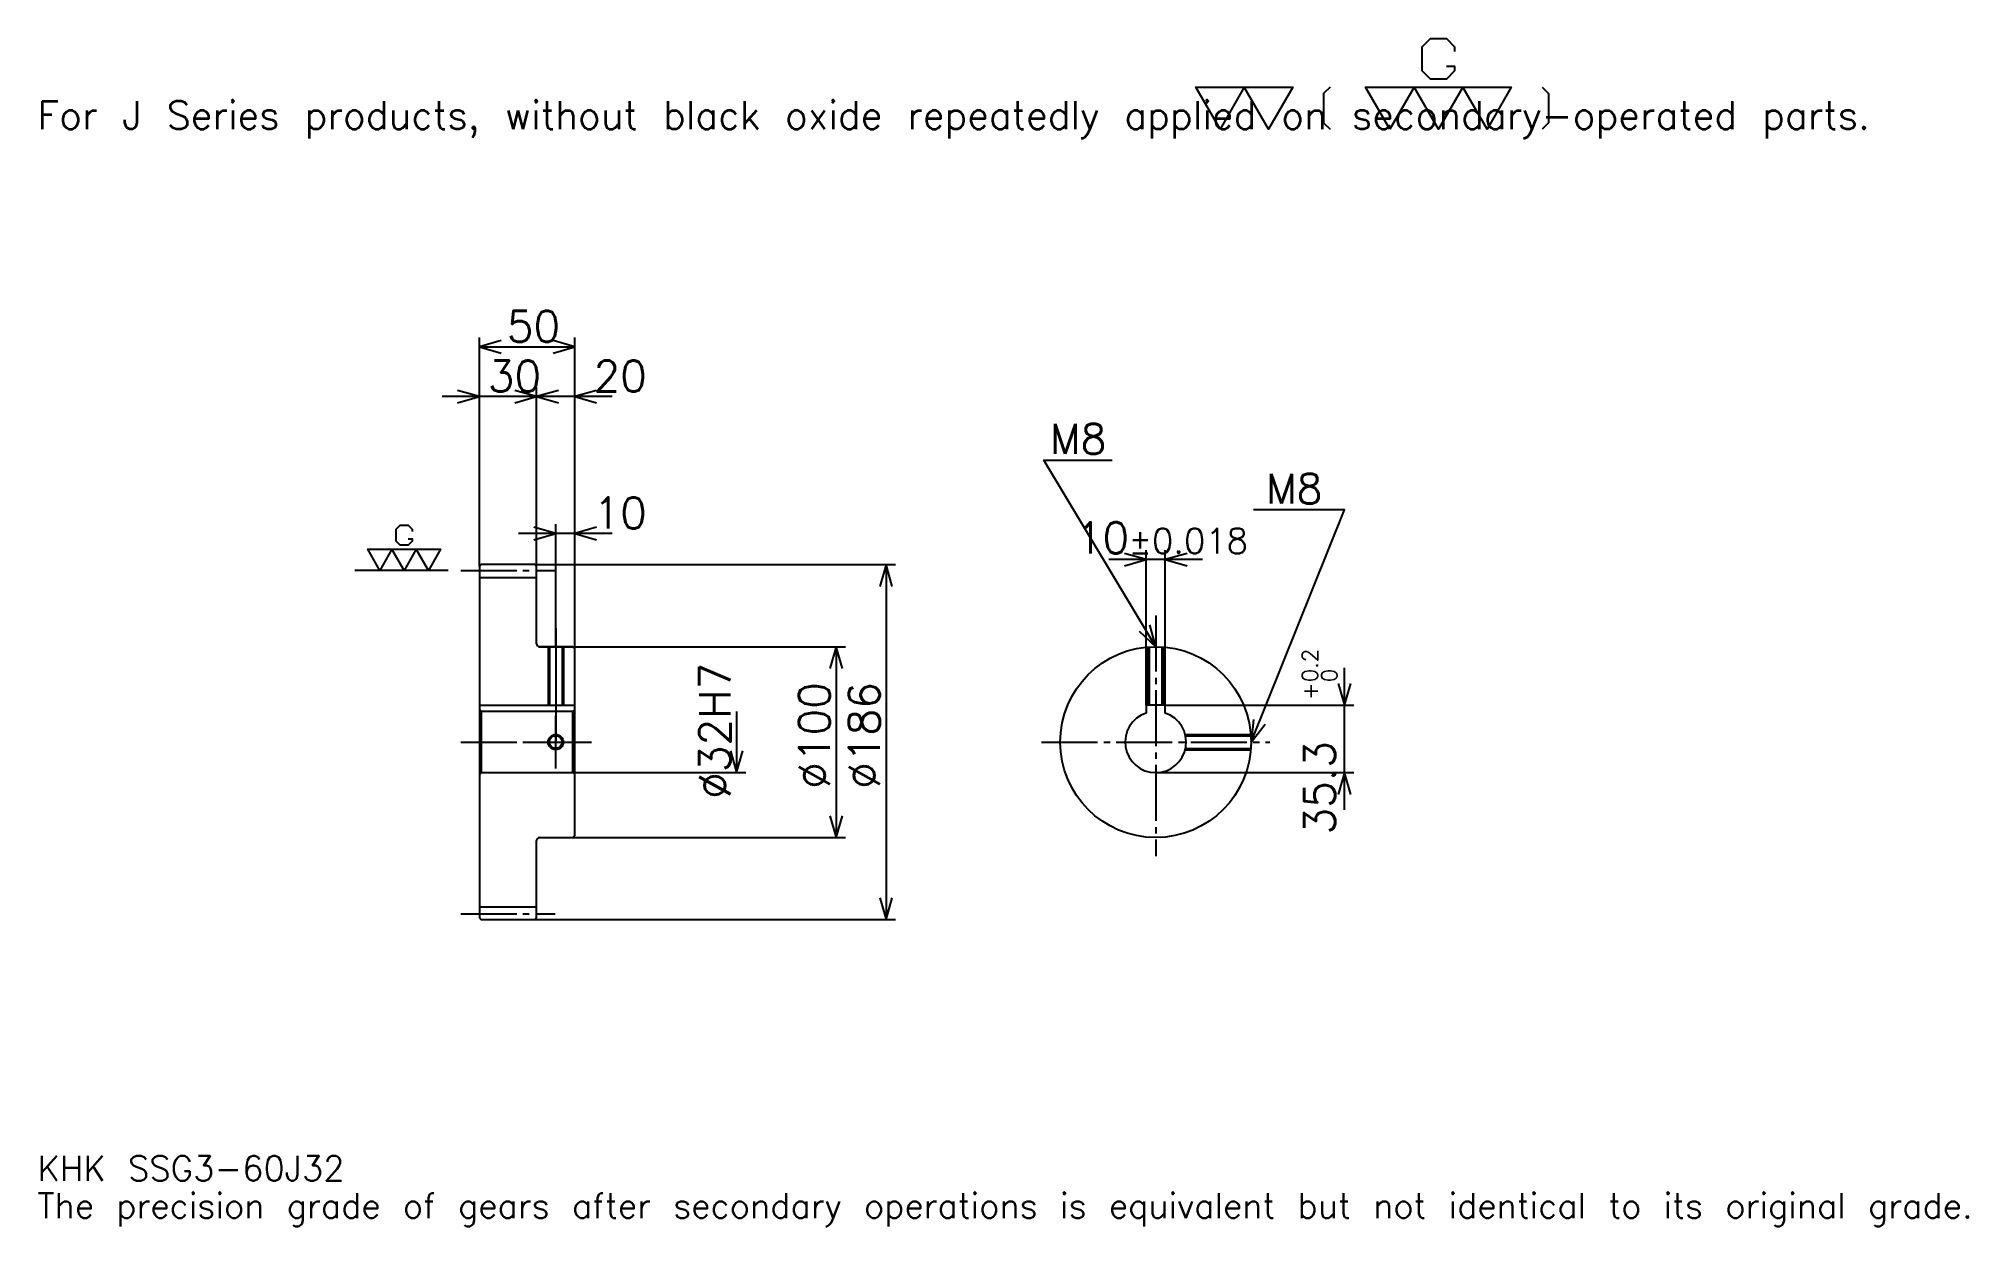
# Model space of a CAD drawing. Extents: x 33 to 1044, y 12 to 634.
import ezdxf

# ---------------------------------------------------------------- set-up
doc = ezdxf.new("R2010")
doc.units = 0
doc.linetypes.add('DASHDOT', pattern=[39.130436, 29.347826, -3.26087, 3.26087, -3.26087])
doc.layers.get('0').update_dxf_attribs({"linetype": 'CONTINUOUS'})
doc.layers.add('DASHDOT', color=6, linetype='DASHDOT')
doc.styles.add('KANJI', font='TXT', dxfattribs={"bigfont": 'BIGFONT'})

msp = doc.modelspace()

# ---------------------------------------------------------------- linework, layer by layer
at = {"color": 5}
for p, q in [((264.130432, 358.760864), (264.130432, 477.782593)), ((314.130432, 358.760864), (314.130432, 477.782593)), ((264.130432, 472.891296), (314.130432, 472.891296)), ((313.695648, 446.804352), (244.565216, 446.804352)), ((333.695648, 446.804352), (274.565216, 446.804352)), ((294.130432, 358.760864), (294.130432, 451.695679)), ((333.695648, 375.065216), (284.565216, 375.065216)), ((304.130432, 358.760864), (304.130432, 379.956512)), ((613.478271, 285.060852), (613.478271, 366.304352)), ((623.478271, 285.060852), (623.478271, 366.304352)), ((264.130432, 357.760864), (264.130432, 358.760864)), ((293.130432, 358.760864), (314.130432, 358.760864)), ((294.130432, 357.760864), (294.130432, 358.760864)), ((304.130432, 315.760864), (304.130432, 358.760864)), ((304.130432, 315.760864), (304.130432, 358.760864)), ((314.130432, 358.760864), (482.065216, 358.760864)), ((314.130432, 314.760864), (314.130432, 358.760864)), ((477.173889, 358.760864), (477.173889, 172.760864)), ((643.043457, 361.413025), (593.913086, 361.413025)), ((295.630432, 315.760864), (314.130432, 315.760864)), ((314.130432, 315.760864), (455.978271, 315.760864)), ((451.086975, 315.760864), (451.086975, 215.760864)), ((717.391296, 230.195648), (717.391296, 304.626068)), ((623.478271, 285.060852), (722.282593, 285.060852)), ((398.913025, 281.760864), (398.913025, 249.760864)), ((314.130432, 249.760864), (403.804352, 249.760864)), ((618.478271, 249.760864), (722.282593, 249.760864)), ((295.630432, 215.760864), (314.130432, 215.760864)), ((314.130432, 215.760864), (455.978271, 215.760864)), ((293.130432, 172.760864), (314.130432, 172.760864)), ((314.130432, 172.760864), (482.065216, 172.760864))]:
    msp.add_line(p, q, dxfattribs=at)
at = {"color": 7}
msp.add_line((247.82608, 355.760864), (198.91304, 355.760864), dxfattribs=at)
at = {"color": 4}
for p, q in [((264.130432, 352.010864), (294.130432, 352.010864)), ((264.130432, 285.060852), (314.130432, 285.060852)), ((265.130432, 281.760864), (265.130432, 249.760864)), ((313.130432, 281.760864), (314.130432, 282.760864)), ((313.130432, 249.760864), (314.130432, 248.760864)), ((264.130432, 179.510864), (294.130432, 179.510864))]:
    msp.add_line(p, q, dxfattribs=at)
at = {"color": 7}
for points in [[(770.869507, 620.021729), (775.108643, 620.021729), (775.108643, 617.478271), (770.869507, 613.239136), (762.391296, 613.239136), (758.152161, 617.478271), (758.152161, 630.195679), (762.391296, 634.434814), (770.869507, 634.434814), (775.108643, 630.195679), (775.108643, 627.652222)], [(652.173889, 586.956543), (639.456482, 609), (690.32605, 609), (677.608643, 586.956543), (664.891296, 609), (652.173889, 586.956543)], [(709.82605, 609), (706.434753, 605.608704), (706.434753, 590.347839), (709.82605, 586.956543)], [(741.195618, 586.956543), (728.478271, 609), (804.782593, 609), (792.065186, 586.956543), (779.347778, 609), (766.630432, 586.956543), (753.913025, 609), (741.195618, 586.956543)], [(820.891296, 609), (824.282593, 605.608704), (824.282593, 590.347839), (820.891296, 586.956543)], [(226.793472, 372.293457), (228.91304, 372.293457), (228.91304, 371.021729), (226.793472, 368.902161), (222.554352, 368.902161), (220.434784, 371.021729), (220.434784, 377.380432), (222.554352, 379.5), (226.793472, 379.5), (228.91304, 377.380432), (228.91304, 376.108704)], [(211.956512, 355.760864), (205.597824, 366.782593), (243.75, 366.782593), (237.391296, 355.760864), (231.032608, 366.782593), (224.67392, 355.760864), (218.315216, 366.782593), (211.956512, 355.760864)]]:
    msp.add_lwpolyline(points, dxfattribs=at)
at = {"color": 5}
for points in [[(275.543488, 476.152161), (264.130432, 472.891296), (275.543488, 469.630432)], [(302.717377, 469.630432), (314.130432, 472.891296), (302.717377, 476.152161)], [(252.717392, 443.543488), (264.130432, 446.804352), (252.717392, 450.065216)], [(282.717377, 443.543488), (294.130432, 446.804352), (282.717377, 450.065216)], [(305.543488, 450.065216), (294.130432, 446.804352), (305.543488, 443.543488)], [(325.543488, 450.065216), (314.130432, 446.804352), (325.543488, 443.543488)], [(618.478271, 315.760864), (559.782593, 413.586945), (595.652161, 413.586945)], [(668.478271, 265.760864), (717.391296, 387.5), (669.782593, 387.5)], [(292.717377, 371.804352), (304.130432, 375.065216), (292.717377, 378.32608)], [(325.543488, 378.32608), (314.130432, 375.065216), (325.543488, 371.804352)], [(602.065186, 358.152161), (613.478271, 361.413025), (602.065186, 364.67392)], [(634.891357, 364.67392), (623.478271, 361.413025), (634.891357, 358.152161)], [(480.434753, 347.347839), (477.173889, 358.760864), (473.913025, 347.347839)], [(609.81012, 323.869751), (618.478271, 315.760864), (615.402466, 327.225159)], [(454.347839, 304.347809), (451.086975, 315.760864), (447.826111, 304.347809)], [(714.130432, 296.473907), (717.391296, 285.060852), (720.652161, 296.473907)], [(669.70752, 277.566803), (668.478271, 265.760864), (675.759033, 275.135376)], [(395.652161, 261.17392), (398.913025, 249.760864), (402.173889, 261.17392)], [(720.652161, 238.347824), (717.391296, 249.760864), (714.130432, 238.347824)], [(447.826111, 227.173904), (451.086975, 215.760864), (454.347839, 227.173904)], [(473.913025, 184.173904), (477.173889, 172.760864), (480.434753, 184.173904)]]:
    msp.add_lwpolyline(points, dxfattribs=at)
at = {"color": 4}
for points in [[(294.130432, 317.260864), (294.130432, 357.760864), (293.130432, 358.760864), (265.130432, 358.760864), (264.130432, 357.760864), (264.130432, 248.760864)], [(295.630432, 215.760864), (313.130432, 215.760864), (314.130432, 216.760864), (314.130432, 314.760864), (313.130432, 315.760864), (295.630432, 315.760864)], [(300.130432, 315.760864), (300.130432, 285.060852)], [(300.80542, 315.760864), (300.80542, 285.060852)], [(307.455444, 315.760864), (307.455444, 285.060852)], [(308.130432, 315.760864), (308.130432, 285.060852)], [(614.478271, 285.060852), (614.478271, 315.600616)], [(615.153259, 285.060852), (615.153259, 315.650177)], [(621.803284, 285.060852), (621.803284, 315.650177)], [(622.478271, 285.060852), (622.478271, 315.600616)], [(623.478271, 280.959534), (623.478271, 285.060852), (613.478271, 285.060852), (613.478271, 280.959534)], [(264.130432, 248.760864), (265.130432, 249.760864), (313.130432, 249.760864), (313.130432, 281.760864), (265.130432, 281.760864), (264.130432, 282.760864)], [(633.970215, 269.760864), (668.317993, 269.760864)], [(634.128967, 269.085876), (668.367554, 269.085876)], [(633.970215, 261.760864), (668.317993, 261.760864)], [(634.128967, 262.435852), (668.367554, 262.435852)], [(264.130432, 248.760864), (264.130432, 173.760864), (265.130432, 172.760864), (293.130432, 172.760864), (294.130432, 173.760864), (294.130432, 214.260864)]]:
    msp.add_lwpolyline(points, dxfattribs=at)
for centre, radius in [((618.478271, 265.760864), 50), ((304.130432, 265.760864), 3.325)]:
    msp.add_circle(centre, radius, dxfattribs=at)
at = {"color": 7}
msp.add_circle((304.130432, 265.760864), 4, dxfattribs=at)
at = {"color": 4}
for centre, radius, start, end in [((295.630432, 317.260864), 1.5, 180, 270), ((618.478271, 265.760864), 16, 108.209957329, 71.790042671), ((295.630432, 214.260864), 1.5, 90, 180)]:
    msp.add_arc(centre, radius, start, end, dxfattribs=at)
at = {"layer": 'DASHDOT', "color": 7}
for p, q in [((254.347824, 355.760864), (303.913025, 355.760864)), ((618.478271, 332.065216), (618.478271, 205.978256)), ((304.130432, 315.760864), (304.130432, 265.760864)), ((254.347824, 265.760864), (323.913025, 265.760864)), ((558.695679, 265.760864), (678.260864, 265.760864)), ((254.347824, 175.760864), (303.913025, 175.760864))]:
    msp.add_line(p, q, dxfattribs=at)
for points in [[(304.130432, 325.543457), (304.130432, 275.278259)], [(304.130432, 251.978256), (304.130432, 279.543488)], [(290.347839, 265.760864), (317.913025, 265.760864)]]:
    msp.add_lwpolyline(points, dxfattribs=at)

# ---------------------------------------------------------------- texts
at = {"color": 7, "style": 'KANJI'}
for s, height, p in [('For J Series products, without black oxide repeatedly applied on secondary-operated parts.', 14.673913, (32.608696, 586.956543)), ('50', 16.304348, (278.532593, 475.5)), ('30', 16.304348, (268.532593, 449.413025)), ('20', 16.304348, (323.913025, 449.413025)), ('M8', 15.652175, (563.043457, 416.847839)), ('M8', 15.652175, (676.304321, 390.760864)), ('10', 16.304348, (323.913025, 377.67392)), ('10', 16.304348, (576.670654, 364.67392)), ('%%p0.018', 13.043478, (604.223022, 364.67392)), ('KHK SSG3-60J32', 13.043478, (32.608696, 35.869564)), ('The precision grade of gears after secondary operations is equivalent but not identical to its original grade.', 13.043478, (32.608696, 16.304348))]:
    msp.add_text(s, height=height, dxfattribs=at).set_placement(p)
for s, height, p in [('0.2', 8.152174, (703.369568, 297.093445)), ('%%c32H7', 16.304348, (395.652161, 236.005432)), ('%%c100', 16.304348, (447.826111, 241.304352)), ('%%c186', 16.304348, (473.913025, 241.304352)), ('+', 8.152174, (703.369568, 287.963013)), ('0', 8.152174, (713.478271, 297.093445)), ('35.3', 16.304348, (712.5, 217.391327))]:
    msp.add_text(s, height=height, rotation=90, dxfattribs=at).set_placement(p)

doc.saveas('drawing.dxf')
